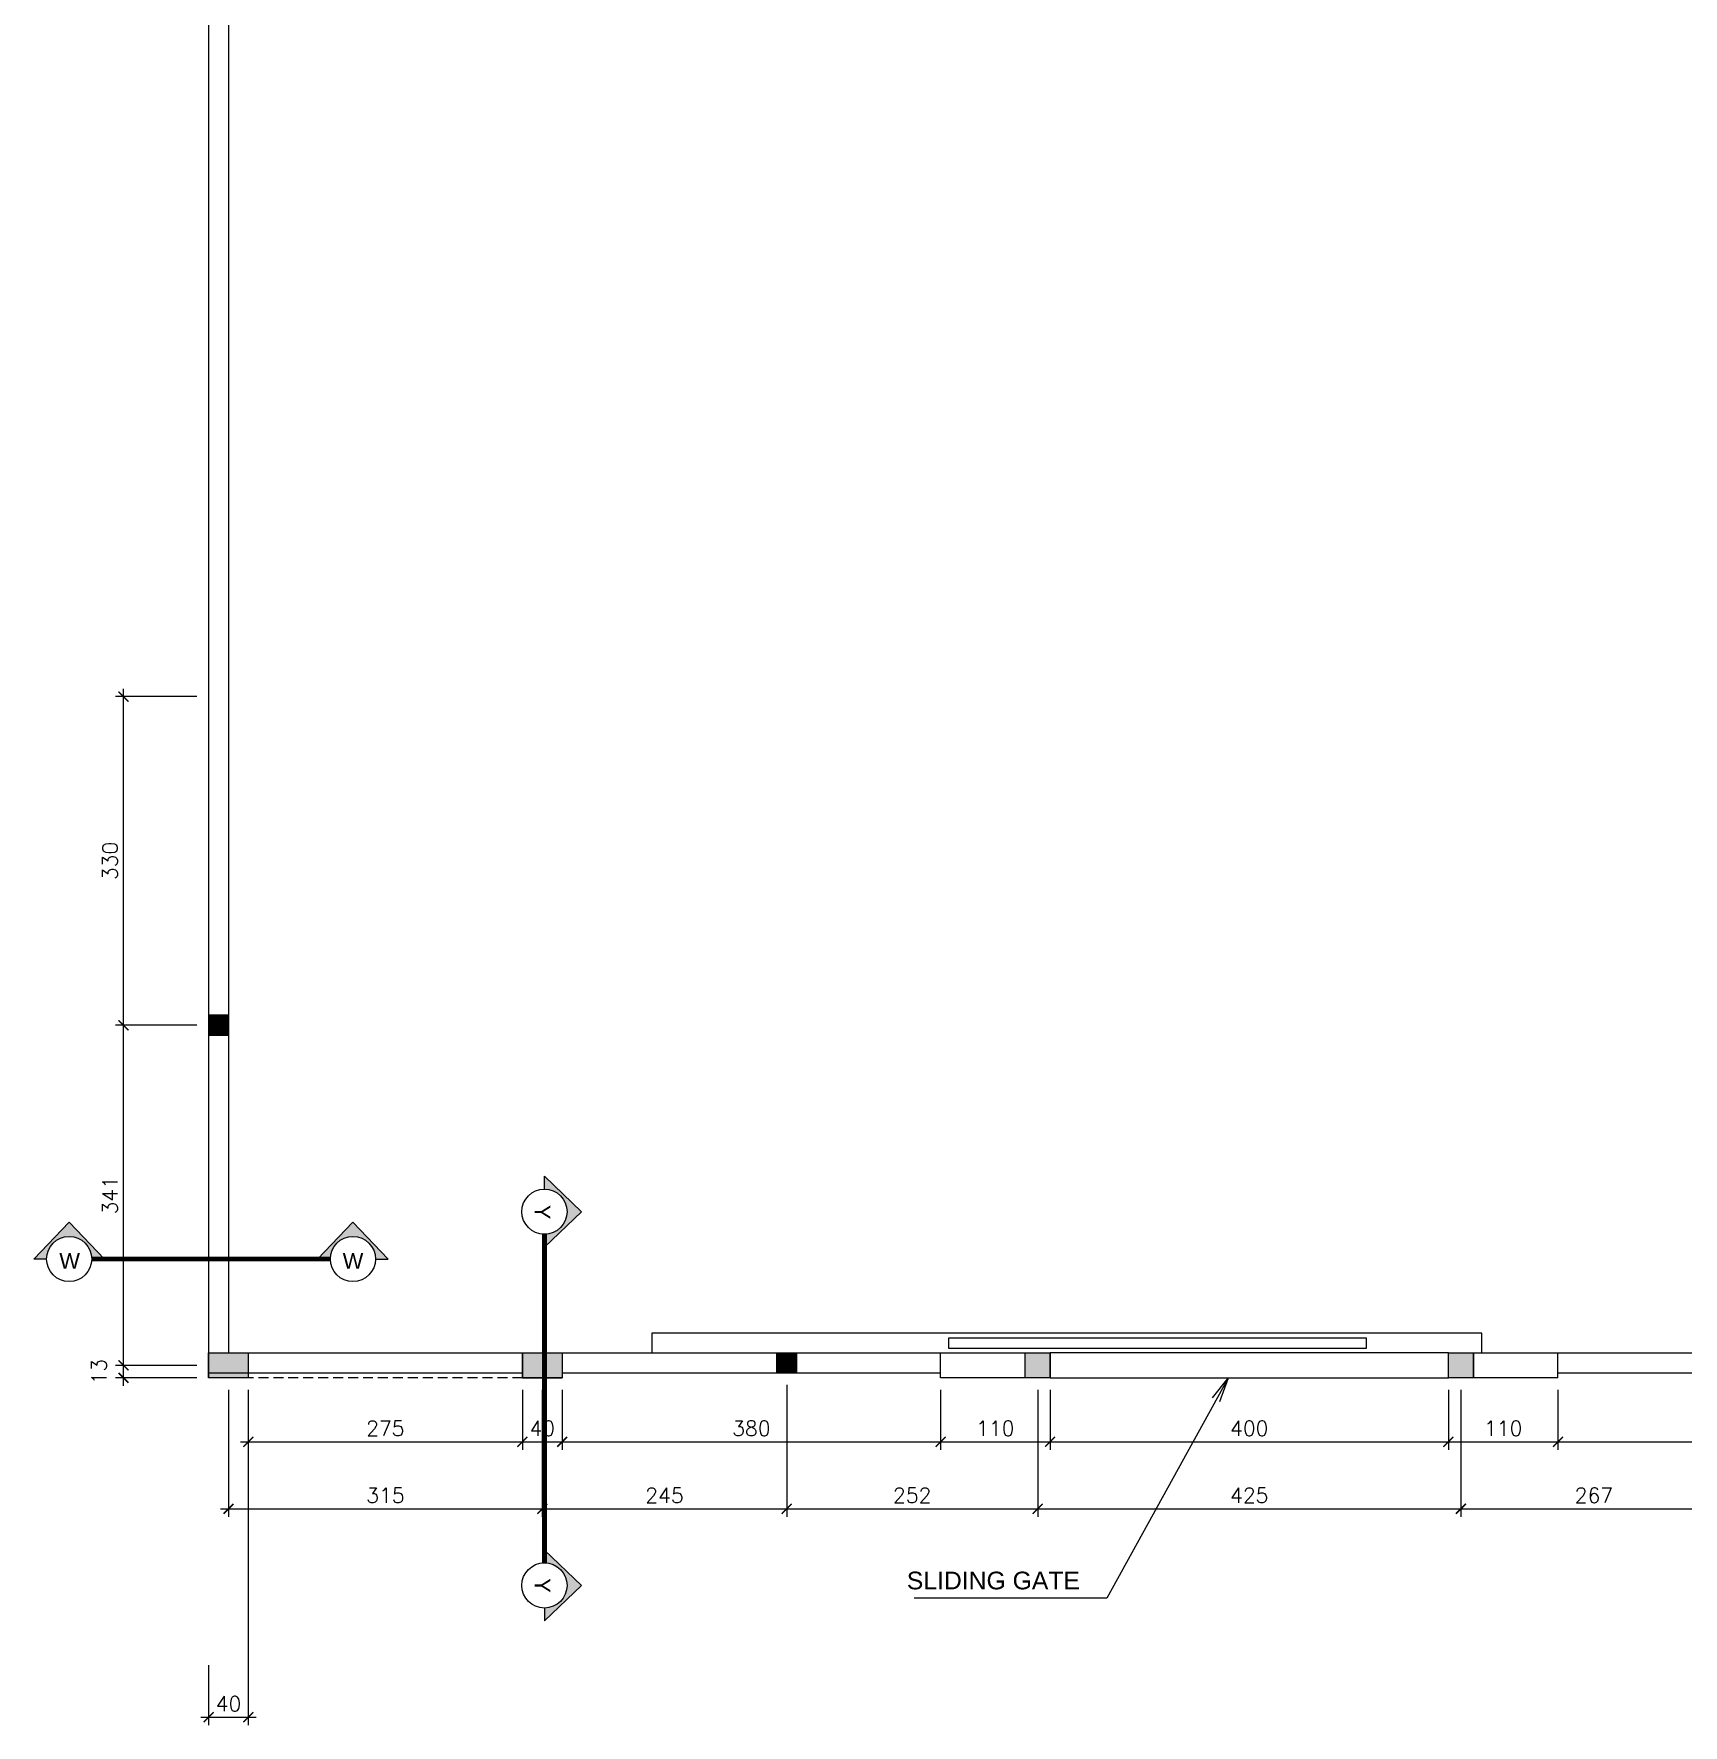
# Model space of a CAD drawing. Header units: centimetres. Extents: x -10658 to 14823, y -5448 to 3597.
# Drawn here: x -10658 to -9002, y -5448 to -3750 of the extents above; entities that cross this region are included whole.
import ezdxf
from ezdxf.enums import TextEntityAlignment as Align

# ---------------------------------------------------------------- set-up
doc = ezdxf.new("R2010")
doc.units = ezdxf.units.CM
doc.header["$LTSCALE"] = 100
doc.header["$MEASUREMENT"] = 0
doc.header["$PDMODE"] = 35
doc.linetypes.add('$0$HIDDEN', pattern=[0.375, 0.25, -0.125])
doc.linetypes.add('DASHDOT', pattern=[1, 0.5, -0.25, 0, -0.25])
for name, color, linetype in [('DIM IN', 1, 'Continuous'), ('P-DIM-2', 11, 'Continuous'), ('TEXT', 3, 'Continuous'), ('WALL SECT LINE', 6, 'DASHDOT'), ('WALL-01', 7, 'Continuous'), ('WALL-03', 2, 'Continuous')]:
    doc.layers.add(name, color=color, linetype=linetype)
doc.styles.add('22', font='romans.shx')
doc.styles.add('ART', font='arial.ttf')
doc.styles.add('ART-PS-1', font='arial.ttf', dxfattribs={"height": 20})
doc.styles.add('T2', font='swissel.ttf', dxfattribs={"width": 0.8})
doc.dimstyles.new('100', dxfattribs={"dimtxt": 15, "dimasz": 10, "dimexe": 8, "dimexo": 12, "dimgap": 6, "dimtad": 1, "dimdec": 0, "dimzin": 0, "dimdsep": 46, "dimtxsty": '22', "dimblk": 'ARCHTICK', "dimcen": 30, "dimdle": 8, "dimclrd": 1, "dimclre": 1, "dimclrt": 2, "dimadec": 0, "dimazin": 0, "dimtfac": 1, "dimtdec": 0, "dimtmove": 2, "dimatfit": 3, "dimldrblk": 'OBLIQUE', "dimfxl": 100, "dimtolj": 1, "dimtzin": 0, "dimarcsym": 0})
doc.dimstyles.new('NORMAL', dxfattribs={"dimtxt": 18, "dimasz": 5, "dimexe": 5, "dimexo": 5, "dimgap": 1, "dimtad": 0, "dimdec": 0, "dimdsep": 46, "dimtxsty": 'T2', "dimblk1": 'OBLIQUE', "dimblk2": 'OBLIQUE', "dimsah": 1, "dimcen": 0.09, "dimclrd": 1, "dimclre": 1, "dimclrt": 2, "dimadec": 0, "dimazin": 0, "dimtfac": 1, "dimtdec": 0, "dimtofl": 0, "dimtmove": 1, "dimatfit": 2, "dimldrblk": 'OPEN30', "dimfxl": 1, "dimtolj": 1, "dimtzin": 0, "dimlwd": 5, "dimlwe": 5, "dimarcsym": 2})

# ---------------------------------------------------------------- blocks, each defined once
blk = doc.blocks.new('_ARCHTICK')
at = {"color": 0, "linetype": 'ByBlock', "const_width": 0.15}
blk.add_lwpolyline([(-0.5, -0.5), (0.5, 0.5)], dxfattribs=at)
blk = doc.blocks.new('*D63')
at = {"layer": 'Defpoints', "color": 0, "transparency": 16777216}
for p in [(-10567.8299141818, -5087.071229305659), (-10482.31267609487, -5087.071229305659), (-10482.31267609487, -5099.571229305659)]:
    blk.add_point(p, dxfattribs=at)
at = {"layer": 'DIM IN', "color": 1, "lineweight": -2, "transparency": 16777216}
for p, q in [((-10494.31267609487, -5087.071229305659), (-10575.8299141818, -5087.071229305659)), ((-10567.8299141818, -5107.571229305659), (-10567.8299141818, -5079.071229305659)), ((-10494.31267609487, -5099.571229305659), (-10575.8299141818, -5099.571229305659))]:
    blk.add_line(p, q, dxfattribs=at)
at = {"layer": 'DIM IN', "color": 1, "lineweight": -2, "transparency": 16777216, "xscale": 10, "yscale": 10, "zscale": 10}
for p, rotation in [((-10567.8299141818, -5087.071229305659), 90), ((-10567.8299141818, -5099.571229305659), 270)]:
    blk.add_blockref('_ARCHTICK', p, dxfattribs=dict(at, rotation=rotation))
at = {"layer": 'DIM IN', "color": 2, "transparency": 16777216, "insert": (-10592.3299141818, -5093.321229305654), "char_height": 15, "attachment_point": 5, "rotation": 90, "style": '22'}
blk.add_mtext('\\A1;13', dxfattribs=at)
blk = doc.blocks.new('_OBLIQUE')
at = {"color": 0, "linetype": 'ByBlock'}
blk.add_line((-0.5, -0.5), (0.5, 0.5), dxfattribs=at)
blk = doc.blocks.new('*D64')
at = {"layer": 'Defpoints', "color": 0, "transparency": 16777216}
for p in [(-10567.8299141818, -4745.57122930589), (-10482.31267609487, -4745.57122930589), (-10482.31267609487, -5087.071229305659)]:
    blk.add_point(p, dxfattribs=at)
at = {"layer": 'DIM IN', "color": 1, "lineweight": -2, "transparency": 16777216}
for p, q in [((-10567.8299141818, -5095.071229305659), (-10567.8299141818, -4737.57122930589)), ((-10494.31267609487, -4745.57122930589), (-10575.8299141818, -4745.57122930589)), ((-10494.31267609487, -5087.071229305659), (-10575.8299141818, -5087.071229305659))]:
    blk.add_line(p, q, dxfattribs=at)
at = {"layer": 'DIM IN', "color": 1, "lineweight": -2, "transparency": 16777216, "xscale": 10, "yscale": 10, "zscale": 10}
for p, rotation in [((-10567.8299141818, -4745.57122930589), 90), ((-10567.8299141818, -5087.071229305659), 270)]:
    blk.add_blockref('_ARCHTICK', p, dxfattribs=dict(at, rotation=rotation))
at = {"layer": 'DIM IN', "color": 2, "transparency": 16777216, "insert": (-10581.3299141818, -4916.32122930577), "char_height": 15, "attachment_point": 5, "rotation": 90, "style": '22'}
blk.add_mtext('\\A1;341', dxfattribs=at)
blk = doc.blocks.new('*D65')
at = {"layer": 'Defpoints', "color": 0, "transparency": 16777216}
for p in [(-10567.8299141818, -4415.57122930589), (-10482.31267609483, -4415.57122930589), (-10482.31267609487, -4745.57122930589)]:
    blk.add_point(p, dxfattribs=at)
at = {"layer": 'DIM IN', "color": 1, "lineweight": -2, "transparency": 16777216}
for p, q in [((-10494.31267609483, -4415.57122930589), (-10575.8299141818, -4415.57122930589)), ((-10567.8299141818, -4753.57122930589), (-10567.8299141818, -4407.57122930589)), ((-10494.31267609487, -4745.57122930589), (-10575.8299141818, -4745.57122930589))]:
    blk.add_line(p, q, dxfattribs=at)
at = {"layer": 'DIM IN', "color": 1, "lineweight": -2, "transparency": 16777216, "xscale": 10, "yscale": 10, "zscale": 10}
for p, rotation in [((-10567.8299141818, -4415.57122930589), 90), ((-10567.8299141818, -4745.57122930589), 270)]:
    blk.add_blockref('_ARCHTICK', p, dxfattribs=dict(at, rotation=rotation))
at = {"layer": 'DIM IN', "color": 2, "transparency": 16777216, "insert": (-10581.3299141818, -4580.571229305885), "char_height": 15, "attachment_point": 5, "rotation": 90, "style": '22'}
blk.add_mtext('\\A1;330', dxfattribs=at)
blk = doc.blocks.new('*D34')
at = {"layer": 'Defpoints', "color": 0, "transparency": 16777216}
for p in [(-10442.4758481511, -5099.571229305654), (-10482.31267609486, -5376.106504529584), (-10442.4758481511, -5440.380122912366)]:
    blk.add_point(p, dxfattribs=at)
at = {"layer": 'DIM IN', "color": 1, "lineweight": -2, "transparency": 16777216}
for p, q in [((-10442.4758481511, -5111.571229305654), (-10442.4758481511, -5448.380122912366)), ((-10482.31267609486, -5388.106504529584), (-10482.31267609486, -5448.380122912366)), ((-10490.31267609486, -5440.380122912366), (-10434.4758481511, -5440.380122912366))]:
    blk.add_line(p, q, dxfattribs=at)
at = {"layer": 'DIM IN', "color": 1, "lineweight": -2, "transparency": 16777216, "xscale": 10, "yscale": 10, "zscale": 10, "rotation": 180}
blk.add_blockref('_ARCHTICK', (-10482.31267609486, -5440.380122912366), dxfattribs=at)
at = {"layer": 'DIM IN', "color": 1, "lineweight": -2, "transparency": 16777216, "xscale": 10, "yscale": 10, "zscale": 10}
blk.add_blockref('_ARCHTICK', (-10442.4758481511, -5440.380122912366), dxfattribs=at)
at = {"layer": 'DIM IN', "color": 2, "transparency": 16777216, "insert": (-10462.39426212298, -5426.880122912366), "char_height": 15, "attachment_point": 5, "style": '22'}
blk.add_mtext('\\A1;40', dxfattribs=at)
blk = doc.blocks.new('*D35')
at = {"layer": 'Defpoints', "color": 0, "transparency": 16777216}
for p in [(-10442.4758481511, -5099.571229305654), (-10167.31267609487, -5099.571229305657), (-10167.31267609487, -5163.84484768844)]:
    blk.add_point(p, dxfattribs=at)
at = {"layer": 'DIM IN', "color": 1, "lineweight": -2, "transparency": 16777216}
for p, q in [((-10442.4758481511, -5111.571229305654), (-10442.4758481511, -5171.84484768844)), ((-10167.31267609487, -5111.571229305657), (-10167.31267609487, -5171.84484768844)), ((-10450.4758481511, -5163.84484768844), (-10159.31267609487, -5163.84484768844))]:
    blk.add_line(p, q, dxfattribs=at)
at = {"layer": 'DIM IN', "color": 1, "lineweight": -2, "transparency": 16777216, "xscale": 10, "yscale": 10, "zscale": 10, "rotation": 180}
blk.add_blockref('_ARCHTICK', (-10442.4758481511, -5163.84484768844), dxfattribs=at)
at = {"layer": 'DIM IN', "color": 1, "lineweight": -2, "transparency": 16777216, "xscale": 10, "yscale": 10, "zscale": 10}
blk.add_blockref('_ARCHTICK', (-10167.31267609487, -5163.84484768844), dxfattribs=at)
at = {"layer": 'DIM IN', "color": 2, "transparency": 16777216, "insert": (-10304.89426212298, -5150.34484768844), "char_height": 15, "attachment_point": 5, "style": '22'}
blk.add_mtext('\\A1;275', dxfattribs=at)
blk = doc.blocks.new('*D36')
at = {"layer": 'Defpoints', "color": 0, "transparency": 16777216}
for p in [(-10167.31267609487, -5099.571229305657), (-10127.31267609487, -5099.571229305657), (-10127.31267609487, -5163.84484768844)]:
    blk.add_point(p, dxfattribs=at)
at = {"layer": 'DIM IN', "color": 1, "lineweight": -2, "transparency": 16777216}
for p, q in [((-10167.31267609487, -5111.571229305657), (-10167.31267609487, -5171.84484768844)), ((-10127.31267609487, -5111.571229305657), (-10127.31267609487, -5171.84484768844)), ((-10175.31267609487, -5163.84484768844), (-10119.31267609487, -5163.84484768844))]:
    blk.add_line(p, q, dxfattribs=at)
at = {"layer": 'DIM IN', "color": 1, "lineweight": -2, "transparency": 16777216, "xscale": 10, "yscale": 10, "zscale": 10, "rotation": 180}
blk.add_blockref('_ARCHTICK', (-10167.31267609487, -5163.84484768844), dxfattribs=at)
at = {"layer": 'DIM IN', "color": 1, "lineweight": -2, "transparency": 16777216, "xscale": 10, "yscale": 10, "zscale": 10}
blk.add_blockref('_ARCHTICK', (-10127.31267609487, -5163.84484768844), dxfattribs=at)
at = {"layer": 'DIM IN', "color": 2, "transparency": 16777216, "insert": (-10147.31267609487, -5150.34484768844), "char_height": 15, "attachment_point": 5, "style": '22'}
blk.add_mtext('\\A1;40', dxfattribs=at)
blk = doc.blocks.new('*D37')
at = {"layer": 'Defpoints', "color": 0, "transparency": 16777216}
for p in [(-10127.31267609487, -5099.571229305657), (-9747.312676094865, -5099.571229305657), (-9747.312676094865, -5163.84484768844)]:
    blk.add_point(p, dxfattribs=at)
at = {"layer": 'DIM IN', "color": 1, "lineweight": -2, "transparency": 16777216}
for p, q in [((-10127.31267609487, -5111.571229305657), (-10127.31267609487, -5171.84484768844)), ((-9747.312676094865, -5111.571229305657), (-9747.312676094865, -5171.84484768844)), ((-10135.31267609487, -5163.84484768844), (-9739.312676094865, -5163.84484768844))]:
    blk.add_line(p, q, dxfattribs=at)
at = {"layer": 'DIM IN', "color": 1, "lineweight": -2, "transparency": 16777216, "xscale": 10, "yscale": 10, "zscale": 10, "rotation": 180}
blk.add_blockref('_ARCHTICK', (-10127.31267609487, -5163.84484768844), dxfattribs=at)
at = {"layer": 'DIM IN', "color": 1, "lineweight": -2, "transparency": 16777216, "xscale": 10, "yscale": 10, "zscale": 10}
blk.add_blockref('_ARCHTICK', (-9747.312676094865, -5163.84484768844), dxfattribs=at)
at = {"layer": 'DIM IN', "color": 2, "transparency": 16777216, "insert": (-9937.312676094865, -5150.34484768844), "char_height": 15, "attachment_point": 5, "style": '22'}
blk.add_mtext('\\A1;380', dxfattribs=at)
blk = doc.blocks.new('*D38')
at = {"layer": 'Defpoints', "color": 0, "transparency": 16777216}
for p in [(-9747.312676094865, -5099.571229305657), (-9637.312676094862, -5099.571229305657), (-9637.312676094862, -5163.84484768844)]:
    blk.add_point(p, dxfattribs=at)
at = {"layer": 'DIM IN', "color": 1, "lineweight": -2, "transparency": 16777216}
for p, q in [((-9747.312676094865, -5111.571229305657), (-9747.312676094865, -5171.84484768844)), ((-9637.312676094862, -5111.571229305657), (-9637.312676094862, -5171.84484768844)), ((-9755.312676094865, -5163.84484768844), (-9629.312676094862, -5163.84484768844))]:
    blk.add_line(p, q, dxfattribs=at)
at = {"layer": 'DIM IN', "color": 1, "lineweight": -2, "transparency": 16777216, "xscale": 10, "yscale": 10, "zscale": 10, "rotation": 180}
blk.add_blockref('_ARCHTICK', (-9747.312676094865, -5163.84484768844), dxfattribs=at)
at = {"layer": 'DIM IN', "color": 1, "lineweight": -2, "transparency": 16777216, "xscale": 10, "yscale": 10, "zscale": 10}
blk.add_blockref('_ARCHTICK', (-9637.312676094862, -5163.84484768844), dxfattribs=at)
at = {"layer": 'DIM IN', "color": 2, "transparency": 16777216, "insert": (-9692.312676094863, -5150.34484768844), "char_height": 15, "attachment_point": 5, "style": '22'}
blk.add_mtext('\\A1;110', dxfattribs=at)
blk = doc.blocks.new('*D39')
at = {"layer": 'Defpoints', "color": 0, "transparency": 16777216}
for p in [(-9637.312676094862, -5099.571229305657), (-9237.312676094862, -5099.571229305657), (-9237.312676094862, -5163.84484768844)]:
    blk.add_point(p, dxfattribs=at)
at = {"layer": 'DIM IN', "color": 1, "lineweight": -2, "transparency": 16777216}
for p, q in [((-9637.312676094862, -5111.571229305657), (-9637.312676094862, -5171.84484768844)), ((-9237.312676094862, -5111.571229305657), (-9237.312676094862, -5171.84484768844)), ((-9645.312676094862, -5163.84484768844), (-9229.312676094862, -5163.84484768844))]:
    blk.add_line(p, q, dxfattribs=at)
at = {"layer": 'DIM IN', "color": 1, "lineweight": -2, "transparency": 16777216, "xscale": 10, "yscale": 10, "zscale": 10, "rotation": 180}
blk.add_blockref('_ARCHTICK', (-9637.312676094862, -5163.84484768844), dxfattribs=at)
at = {"layer": 'DIM IN', "color": 1, "lineweight": -2, "transparency": 16777216, "xscale": 10, "yscale": 10, "zscale": 10}
blk.add_blockref('_ARCHTICK', (-9237.312676094862, -5163.84484768844), dxfattribs=at)
at = {"layer": 'DIM IN', "color": 2, "transparency": 16777216, "insert": (-9437.312676094862, -5150.34484768844), "char_height": 15, "attachment_point": 5, "style": '22'}
blk.add_mtext('\\A1;400', dxfattribs=at)
blk = doc.blocks.new('*D40')
at = {"layer": 'Defpoints', "color": 0, "transparency": 16777216}
for p in [(-9237.312676094862, -5099.571229305657), (-9127.312676094858, -5099.571229305657), (-9127.312676094858, -5163.84484768844)]:
    blk.add_point(p, dxfattribs=at)
at = {"layer": 'DIM IN', "color": 1, "lineweight": -2, "transparency": 16777216}
for p, q in [((-9237.312676094862, -5111.571229305657), (-9237.312676094862, -5171.84484768844)), ((-9127.312676094858, -5111.571229305657), (-9127.312676094858, -5171.84484768844)), ((-9245.312676094862, -5163.84484768844), (-9119.312676094858, -5163.84484768844))]:
    blk.add_line(p, q, dxfattribs=at)
at = {"layer": 'DIM IN', "color": 1, "lineweight": -2, "transparency": 16777216, "xscale": 10, "yscale": 10, "zscale": 10, "rotation": 180}
blk.add_blockref('_ARCHTICK', (-9237.312676094862, -5163.84484768844), dxfattribs=at)
at = {"layer": 'DIM IN', "color": 1, "lineweight": -2, "transparency": 16777216, "xscale": 10, "yscale": 10, "zscale": 10}
blk.add_blockref('_ARCHTICK', (-9127.312676094858, -5163.84484768844), dxfattribs=at)
at = {"layer": 'DIM IN', "color": 2, "transparency": 16777216, "insert": (-9182.31267609486, -5150.34484768844), "char_height": 15, "attachment_point": 5, "style": '22'}
blk.add_mtext('\\A1;110', dxfattribs=at)
blk = doc.blocks.new('*D41')
at = {"layer": 'Defpoints', "color": 0, "transparency": 16777216}
for p in [(-9127.312676094858, -5099.571229305657), (-8751.312676094862, -5099.571229305657), (-8751.312676094862, -5163.84484768844)]:
    blk.add_point(p, dxfattribs=at)
at = {"layer": 'DIM IN', "color": 1, "lineweight": -2, "transparency": 16777216}
for p, q in [((-9127.312676094858, -5111.571229305657), (-9127.312676094858, -5171.84484768844)), ((-8751.312676094862, -5111.571229305657), (-8751.312676094862, -5171.84484768844)), ((-9135.312676094858, -5163.84484768844), (-8743.312676094862, -5163.84484768844))]:
    blk.add_line(p, q, dxfattribs=at)
at = {"layer": 'DIM IN', "color": 1, "lineweight": -2, "transparency": 16777216, "xscale": 10, "yscale": 10, "zscale": 10, "rotation": 180}
blk.add_blockref('_ARCHTICK', (-9127.312676094858, -5163.84484768844), dxfattribs=at)
at = {"layer": 'DIM IN', "color": 1, "lineweight": -2, "transparency": 16777216, "xscale": 10, "yscale": 10, "zscale": 10}
blk.add_blockref('_ARCHTICK', (-8751.312676094862, -5163.84484768844), dxfattribs=at)
at = {"layer": 'DIM IN', "color": 2, "transparency": 16777216, "insert": (-8939.31267609486, -5150.34484768844), "char_height": 15, "attachment_point": 5, "style": '22'}
blk.add_mtext('\\A1;376', dxfattribs=at)
blk = doc.blocks.new('*D19')
at = {"layer": 'Defpoints', "color": 0, "transparency": 16777216}
for p in [(-10462.39426212298, -5099.571229305654), (-10147.31267609487, -5099.571229305657), (-10147.31267609487, -5231.110614350848)]:
    blk.add_point(p, dxfattribs=at)
at = {"layer": 'WALL-03', "color": 1, "lineweight": -2, "transparency": 16777216}
for p, q in [((-10462.39426212298, -5111.571229305654), (-10462.39426212298, -5239.110614350848)), ((-10147.31267609487, -5111.571229305657), (-10147.31267609487, -5239.110614350848)), ((-10470.39426212298, -5231.110614350848), (-10139.31267609487, -5231.110614350848))]:
    blk.add_line(p, q, dxfattribs=at)
at = {"layer": 'WALL-03', "color": 1, "lineweight": -2, "transparency": 16777216, "xscale": 10, "yscale": 10, "zscale": 10, "rotation": 180}
blk.add_blockref('_ARCHTICK', (-10462.39426212298, -5231.110614350848), dxfattribs=at)
at = {"layer": 'WALL-03', "color": 1, "lineweight": -2, "transparency": 16777216, "xscale": 10, "yscale": 10, "zscale": 10}
blk.add_blockref('_ARCHTICK', (-10147.31267609487, -5231.110614350848), dxfattribs=at)
at = {"layer": 'WALL-03', "color": 2, "transparency": 16777216, "insert": (-10304.85346910892, -5217.610614350848), "char_height": 15, "attachment_point": 5, "style": '22'}
blk.add_mtext('\\A1;315', dxfattribs=at)
blk = doc.blocks.new('*D20')
at = {"layer": 'Defpoints', "color": 0, "transparency": 16777216}
for p in [(-9901.8543545537, -5094.571229305657), (-10147.31267609487, -5099.571229305657), (-9901.8543545537, -5231.110614350848)]:
    blk.add_point(p, dxfattribs=at)
at = {"layer": 'WALL-03', "color": 1, "lineweight": -2, "transparency": 16777216}
for p, q in [((-10147.31267609487, -5111.571229305657), (-10147.31267609487, -5239.110614350848)), ((-9901.8543545537, -5106.571229305657), (-9901.8543545537, -5239.110614350848)), ((-10155.31267609487, -5231.110614350848), (-9893.8543545537, -5231.110614350848))]:
    blk.add_line(p, q, dxfattribs=at)
at = {"layer": 'WALL-03', "color": 1, "lineweight": -2, "transparency": 16777216, "xscale": 10, "yscale": 10, "zscale": 10, "rotation": 180}
blk.add_blockref('_ARCHTICK', (-10147.31267609487, -5231.110614350848), dxfattribs=at)
at = {"layer": 'WALL-03', "color": 1, "lineweight": -2, "transparency": 16777216, "xscale": 10, "yscale": 10, "zscale": 10}
blk.add_blockref('_ARCHTICK', (-9901.8543545537, -5231.110614350848), dxfattribs=at)
at = {"layer": 'WALL-03', "color": 2, "transparency": 16777216, "insert": (-10024.58351532428, -5217.610614350848), "char_height": 15, "attachment_point": 5, "style": '22'}
blk.add_mtext('\\A1;245', dxfattribs=at)
blk = doc.blocks.new('*D21')
at = {"layer": 'Defpoints', "color": 0, "transparency": 16777216}
for p in [(-9901.8543545537, -5094.571229305657), (-9649.812676094862, -5099.571229305657), (-9649.812676094862, -5231.110614350848)]:
    blk.add_point(p, dxfattribs=at)
at = {"layer": 'WALL-03', "color": 1, "lineweight": -2, "transparency": 16777216}
for p, q in [((-9901.8543545537, -5106.571229305657), (-9901.8543545537, -5239.110614350848)), ((-9649.812676094862, -5111.571229305657), (-9649.812676094862, -5239.110614350848)), ((-9909.8543545537, -5231.110614350848), (-9641.812676094862, -5231.110614350848))]:
    blk.add_line(p, q, dxfattribs=at)
at = {"layer": 'WALL-03', "color": 1, "lineweight": -2, "transparency": 16777216, "xscale": 10, "yscale": 10, "zscale": 10, "rotation": 180}
blk.add_blockref('_ARCHTICK', (-9901.8543545537, -5231.110614350848), dxfattribs=at)
at = {"layer": 'WALL-03', "color": 1, "lineweight": -2, "transparency": 16777216, "xscale": 10, "yscale": 10, "zscale": 10}
blk.add_blockref('_ARCHTICK', (-9649.812676094862, -5231.110614350848), dxfattribs=at)
at = {"layer": 'WALL-03', "color": 2, "transparency": 16777216, "insert": (-9775.83351532428, -5217.610614350848), "char_height": 15, "attachment_point": 5, "style": '22'}
blk.add_mtext('\\A1;252', dxfattribs=at)
blk = doc.blocks.new('*D22')
at = {"layer": 'Defpoints', "color": 0, "transparency": 16777216}
for p in [(-9649.812676094862, -5099.571229305657), (-9224.812676094862, -5099.571229305657), (-9224.812676094862, -5231.110614350848)]:
    blk.add_point(p, dxfattribs=at)
at = {"layer": 'WALL-03', "color": 1, "lineweight": -2, "transparency": 16777216}
for p, q in [((-9649.812676094862, -5111.571229305657), (-9649.812676094862, -5239.110614350848)), ((-9224.812676094862, -5111.571229305657), (-9224.812676094862, -5239.110614350848)), ((-9657.812676094862, -5231.110614350848), (-9216.812676094862, -5231.110614350848))]:
    blk.add_line(p, q, dxfattribs=at)
at = {"layer": 'WALL-03', "color": 1, "lineweight": -2, "transparency": 16777216, "xscale": 10, "yscale": 10, "zscale": 10, "rotation": 180}
blk.add_blockref('_ARCHTICK', (-9649.812676094862, -5231.110614350848), dxfattribs=at)
at = {"layer": 'WALL-03', "color": 1, "lineweight": -2, "transparency": 16777216, "xscale": 10, "yscale": 10, "zscale": 10}
blk.add_blockref('_ARCHTICK', (-9224.812676094862, -5231.110614350848), dxfattribs=at)
at = {"layer": 'WALL-03', "color": 2, "transparency": 16777216, "insert": (-9437.312676094862, -5217.610614350848), "char_height": 15, "attachment_point": 5, "style": '22'}
blk.add_mtext('\\A1;425', dxfattribs=at)
blk = doc.blocks.new('*D23')
at = {"layer": 'Defpoints', "color": 0, "transparency": 16777216}
for p in [(-8957.657958460484, -5094.571229305657), (-9224.812676094862, -5099.571229305657), (-8957.657958460484, -5231.110614350848)]:
    blk.add_point(p, dxfattribs=at)
at = {"layer": 'WALL-03', "color": 1, "lineweight": -2, "transparency": 16777216}
for p, q in [((-9224.812676094862, -5111.571229305657), (-9224.812676094862, -5239.110614350848)), ((-8957.657958460484, -5106.571229305657), (-8957.657958460484, -5239.110614350848)), ((-9232.812676094862, -5231.110614350848), (-8949.657958460484, -5231.110614350848))]:
    blk.add_line(p, q, dxfattribs=at)
at = {"layer": 'WALL-03', "color": 1, "lineweight": -2, "transparency": 16777216, "xscale": 10, "yscale": 10, "zscale": 10, "rotation": 180}
blk.add_blockref('_ARCHTICK', (-9224.812676094862, -5231.110614350848), dxfattribs=at)
at = {"layer": 'WALL-03', "color": 1, "lineweight": -2, "transparency": 16777216, "xscale": 10, "yscale": 10, "zscale": 10}
blk.add_blockref('_ARCHTICK', (-8957.657958460484, -5231.110614350848), dxfattribs=at)
at = {"layer": 'WALL-03', "color": 2, "transparency": 16777216, "insert": (-9091.235317277673, -5217.610614350848), "char_height": 15, "attachment_point": 5, "style": '22'}
blk.add_mtext('\\A1;267', dxfattribs=at)

msp = doc.modelspace()

# ---------------------------------------------------------------- hatches: boundary and pattern name
at = {"layer": 'WALL SECT LINE'}
h = msp.add_hatch(color=251, dxfattribs=at)
edge = h.paths.add_edge_path()
edge.add_line((-10145.12575869533, -4897.239515086558), (-10145.12575869533, -4910.070284510884))
edge.add_ellipse((-10145.12575869533, -4932.737753486183), major_axis=(16.02832102472554, -16.02832102472557), ratio=0.9999999999999887, start_angle=-45.000000000000284, end_angle=134.9999999999997, ccw=False)
edge.add_line((-10145.12575869533, -4955.405222461481), (-10145.12575869533, -4968.235991885807))
edge.add_line((-10145.12575869533, -4968.235991885807), (-10108.0329267554, -4932.737753486183))
edge.add_line((-10108.03292675587, -4932.737753486183), (-10145.12575869579, -4897.239515086558))
h = msp.add_hatch(color=251, dxfattribs=at)
edge = h.paths.add_edge_path()
edge.add_line((-10657.87568398145, -4980.270379710113), (-10645.04491455712, -4980.270379710113))
edge.add_ellipse((-10622.37744558182, -4980.270379710113), major_axis=(16.02832102472557, 16.02832102472554), ratio=0.9999999999999887, start_angle=-45.000000000000284, end_angle=134.9999999999997, ccw=False)
edge.add_line((-10599.70997660652, -4980.270379710113), (-10586.8792071822, -4980.270379710113))
edge.add_line((-10586.8792071822, -4980.270379710113), (-10622.37744558182, -4943.177547770189))
edge.add_line((-10622.37744558182, -4943.177547770654), (-10657.87568398145, -4980.270379710579))
h = msp.add_hatch(color=251, dxfattribs=at)
edge = h.paths.add_edge_path()
edge.add_line((-10301.92115103312, -4980.270379710113), (-10314.75192045745, -4980.270379710113))
edge.add_ellipse((-10337.41938943275, -4980.270379710113), major_axis=(-16.02832102472556, 16.02832102472555), ratio=0.9999999999999887, start_angle=225.0000000000003, end_angle=405.0000000000003)
edge.add_line((-10360.08685840805, -4980.270379710113), (-10372.91762783237, -4980.270379710113))
edge.add_line((-10372.91762783237, -4980.270379710113), (-10337.41938943275, -4943.177547770189))
edge.add_line((-10337.41938943275, -4943.177547770654), (-10301.92115103312, -4980.270379710579))
h = msp.add_hatch(color=251, dxfattribs=at)
edge = h.paths.add_edge_path()
edge.add_line((-10145.12575869533, -5343.564976175499), (-10145.12575869533, -5330.734206751173))
edge.add_ellipse((-10145.12575869533, -5308.066737775875), major_axis=(16.02832102472555, 16.02832102472556), ratio=0.9999999999999887, start_angle=225.0000000000003, end_angle=405.0000000000003)
edge.add_line((-10145.12575869533, -5285.399268800576), (-10145.12575869533, -5272.56849937625))
edge.add_line((-10145.12575869533, -5272.56849937625), (-10108.0329267554, -5308.066737775875))
edge.add_line((-10108.03292675587, -5308.066737775875), (-10145.12575869579, -5343.564976175499))
at = {"layer": 'WALL-03'}
h = msp.add_hatch(color=6, dxfattribs=at)
h.dxf.hatch_style = 1
h.paths.add_polyline_path([(-10462.31267609486, -4735.571229305888), (-10482.31267609486, -4735.571229305888), (-10482.31267609486, -4755.571229305888), (-10462.31267609486, -4755.571229305888)])
h = msp.add_hatch(color=6, dxfattribs=at)
h.dxf.hatch_style = 1
h.paths.add_polyline_path([(-10462.31267609486, -4735.571229305888), (-10482.31267609486, -4735.571229305888), (-10482.31267609486, -4755.571229305888), (-10462.31267609486, -4755.571229305888)])
h = msp.add_hatch(color=6, dxfattribs=at)
h.dxf.hatch_style = 1
h.paths.add_polyline_path([(-10482.31267609486, -5074.571229305654), (-10442.4758481511, -5074.571229305654), (-10442.4758481511, -5099.571229305654), (-10482.31267609486, -5099.571229305654)])
h = msp.add_hatch(color=6, dxfattribs=at)
h.dxf.hatch_style = 1
h.paths.add_polyline_path([(-10482.31267609486, -5074.571229305654), (-10442.4758481511, -5074.571229305654), (-10442.4758481511, -5099.571229305654), (-10482.31267609486, -5099.571229305654)])
h = msp.add_hatch(color=6, dxfattribs=at)
h.dxf.hatch_style = 1
h.paths.add_polyline_path([(-10167.31267609487, -5074.571229305657), (-10127.31267609487, -5074.571229305657), (-10127.31267609487, -5099.571229305657), (-10167.31267609487, -5099.571229305657)])
h = msp.add_hatch(color=6, dxfattribs=at)
h.dxf.hatch_style = 1
h.paths.add_polyline_path([(-9911.8543545537, -5074.571229305657), (-9891.8543545537, -5074.571229305657), (-9891.8543545537, -5094.571229305657), (-9911.8543545537, -5094.571229305657)])
h = msp.add_hatch(color=6, dxfattribs=at)
h.dxf.hatch_style = 1
h.paths.add_polyline_path([(-9662.312676094862, -5074.571229305657), (-9637.312676094862, -5074.571229305657), (-9637.312676094862, -5099.571229305657), (-9662.312676094862, -5099.571229305657)])
h = msp.add_hatch(color=6, dxfattribs=at)
h.dxf.hatch_style = 1
h.paths.add_polyline_path([(-9237.312676094862, -5074.571229305657), (-9212.312676094862, -5074.571229305657), (-9212.312676094862, -5099.571229305657), (-9237.312676094862, -5099.571229305657)])

# ---------------------------------------------------------------- linework, layer by layer
at = {"layer": 'WALL SECT LINE', "color": 2, "linetype": 'Continuous'}
for points in [[(-10145.12575869533, -4910.070284510884), (-10145.12575869533, -4897.239515086558), (-10108.03292675587, -4932.737753486183), (-10145.12575869533, -4968.235991885807), (-10145.12575869533, -4955.405222461481)], [(-10645.04491455712, -4980.270379710113), (-10657.87568398145, -4980.270379710113), (-10622.37744558182, -4943.177547770654), (-10586.8792071822, -4980.270379710113), (-10599.70997660652, -4980.270379710113)], [(-10314.75192045745, -4980.270379710113), (-10301.92115103312, -4980.270379710113), (-10337.41938943275, -4943.177547770654), (-10372.91762783237, -4980.270379710113), (-10360.08685840805, -4980.270379710113)], [(-10145.12575869533, -5330.734206751173), (-10145.12575869533, -5343.564976175499), (-10108.03292675587, -5308.066737775875), (-10145.12575869533, -5272.56849937625), (-10145.12575869533, -5285.399268800576)]]:
    msp.add_lwpolyline(points, dxfattribs=at)
at = {"layer": 'WALL SECT LINE', "const_width": 5}
for points in [[(-10145.12575869533, -5285.399268801042), (-10145.12575869533, -4955.405222461481)], [(-10360.08685840758, -4980.270379710113), (-10599.70997660652, -4980.270379710113)]]:
    msp.add_lwpolyline(points, dxfattribs=at)
at = {"layer": 'WALL SECT LINE', "color": 2, "linetype": 'Continuous'}
for centre in [(-10145.12575869533, -4932.737753486183), (-10622.37744558182, -4980.270379710113), (-10337.41938943275, -4980.270379710113), (-10145.12575869533, -5308.066737775875)]:
    msp.add_circle(centre, 22.66746897523649, dxfattribs=at)
at = {"layer": 'WALL-01', "color": 1, "linetype": '$0$HIDDEN', "lineweight": 5, "ltscale": 0.4}
msp.add_line((-10167.31267609487, -5099.571229305657), (-10442.4758481511, -5099.571229305654), dxfattribs=at)
at = {"layer": 'WALL-03'}
for p, q in [((-10482.31267609487, -2051.571229305657), (-10482.31267609487, -5099.571229305656)), ((-10462.31267609487, -2071.571229305657), (-10462.31267609487, -5074.571229305657)), ((-10482.31267609486, -5074.571229305654), (-10127.08556237577, -5074.571229305657)), ((-10251.74801298006, -5074.571229305657), (-9637.312676094862, -5074.571229305657)), ((-9747.312676094865, -5099.571229305657), (-9747.312676094865, -5074.571229305657)), ((-9637.312676094862, -5099.571229305657), (-9637.312676094862, -5074.571229305657)), ((-9237.312676094862, -5074.571229305657), (-8686.312676094865, -5074.571229305657)), ((-9237.312676094862, -5099.571229305657), (-9237.312676094862, -5074.571229305657)), ((-9212.312676094862, -5099.571229305657), (-9212.312676094862, -5074.571229305657)), ((-9127.312676094858, -5099.571229305657), (-9127.312676094858, -5074.571229305657)), ((-9127.312676094858, -5099.571229305657), (-9127.312676094858, -5074.571229305657)), ((-10482.31267609486, -5094.571229305654), (-10167.31267609487, -5094.571229305654)), ((-10127.08556237577, -5094.571229305657), (-9747.312676094865, -5094.571229305657)), ((-9127.312676094858, -5094.571229305657), (-8751.312676094862, -5094.571229305657)), ((-9637.312676094862, -5099.571229305657), (-9747.312676094865, -5099.571229305657)), ((-9127.312676094858, -5099.571229305657), (-9237.312676094862, -5099.571229305657))]:
    msp.add_line(p, q, dxfattribs=at)
at = {"layer": 'WALL-03', "color": 1}
for p, q in [((-9637.312676094862, -5054.571229305657), (-10037.31267609486, -5054.571229305657)), ((-10037.31267609486, -5054.571229305657), (-10037.31267609486, -5074.571229305657)), ((-9203.778579728567, -5054.571229305657), (-9637.312676094862, -5054.571229305657)), ((-9203.778579728567, -5074.571229305657), (-9203.778579728567, -5054.571229305657)), ((-9237.312676094862, -5074.571229305657), (-9637.312676094862, -5074.571229305657)), ((-9637.312676094862, -5099.571229305657), (-9237.312676094862, -5099.571229305657))]:
    msp.add_line(p, q, dxfattribs=at)
at = {"layer": 'WALL-03', "color": 6}
for p, q in [((-10167.31267609487, -5074.571229305657), (-10167.31267609487, -5099.571229305657)), ((-10127.31267609487, -5074.571229305657), (-10127.31267609487, -5099.571229305657)), ((-9637.312676094862, -5074.571229305657), (-9637.312676094862, -5099.571229305657)), ((-9212.312676094862, -5074.571229305657), (-9212.312676094862, -5099.571229305657)), ((-10167.31267609487, -5099.571229305657), (-10127.31267609487, -5099.571229305657))]:
    msp.add_line(p, q, dxfattribs=at)
for points in [[(-10462.31267609486, -4735.571229305888), (-10482.31267609486, -4735.571229305888), (-10482.31267609486, -4755.571229305888), (-10462.31267609486, -4755.571229305888)], [(-10462.31267609486, -4735.571229305888), (-10482.31267609486, -4735.571229305888), (-10482.31267609486, -4755.571229305888), (-10462.31267609486, -4755.571229305888)], [(-10482.31267609486, -5074.571229305654), (-10442.4758481511, -5074.571229305654), (-10442.4758481511, -5099.571229305654), (-10482.31267609486, -5099.571229305654)], [(-10482.31267609486, -5074.571229305654), (-10442.4758481511, -5074.571229305654), (-10442.4758481511, -5099.571229305654), (-10482.31267609486, -5099.571229305654)], [(-10167.31267609487, -5074.571229305657), (-10127.31267609487, -5074.571229305657), (-10127.31267609487, -5099.571229305657), (-10167.31267609487, -5099.571229305657)], [(-9911.8543545537, -5074.571229305657), (-9891.8543545537, -5074.571229305657), (-9891.8543545537, -5094.571229305657), (-9911.8543545537, -5094.571229305657)], [(-9662.312676094862, -5074.571229305657), (-9637.312676094862, -5074.571229305657), (-9637.312676094862, -5099.571229305657), (-9662.312676094862, -5099.571229305657)], [(-9237.312676094862, -5074.571229305657), (-9212.312676094862, -5074.571229305657), (-9212.312676094862, -5099.571229305657), (-9237.312676094862, -5099.571229305657)]]:
    msp.add_lwpolyline(points, close=True, dxfattribs=at)
at = {"layer": 'WALL-03', "color": 1}
msp.add_lwpolyline([(-9739.45835629176, -5069.751237451099), (-9319.45835629176, -5069.751237451099), (-9319.45835629176, -5059.751237451099), (-9739.45835629176, -5059.751237451099)], close=True, dxfattribs=at)

# ---------------------------------------------------------------- texts
at = {"layer": 'TEXT', "color": 3, "style": 'ART-PS-1'}
msp.add_text('SLIDING GATE', height=17.77920936082522, dxfattribs=at).set_placement((-9694.281873615018, -5303.099935887859), align=Align.MIDDLE_CENTER)
at = {"layer": 'WALL SECT LINE', "color": 2, "style": 'ART'}
for p in [(-10146.99648572775, -4933.188271321744), (-10146.99648572775, -5308.131908890044)]:
    msp.add_text('Y', height=15.74999999999363, rotation=270, dxfattribs=at).set_placement(p, align=Align.MIDDLE_CENTER)
for p in [(-10621.92692774626, -4982.141106742536), (-10337.35421831858, -4982.141106742536)]:
    msp.add_text('W', height=15.74999999999363, dxfattribs=at).set_placement(p, align=Align.MIDDLE_CENTER)

# ---------------------------------------------------------------- dimensions: what is measured, and where the dimension line sits
at = {"layer": 'DIM IN'}
for base, p1, p2, picture, middle in [((-10567.8299141818, -4415.57122930589), (-10482.31267609486, -4745.571229305888), (-10482.31267609483, -4415.571229305888), '*D65', (-10581.3299141818, -4580.571229305885)), ((-10567.8299141818, -4745.57122930589), (-10482.31267609486, -5087.071229305657), (-10482.31267609486, -4745.571229305888), '*D64', (-10581.3299141818, -4916.32122930577)), ((-10567.8299141818, -5087.071229305659), (-10482.31267609486, -5099.571229305657), (-10482.31267609486, -5087.071229305657), '*D63', (-10592.3299141818, -5093.321229305654))]:
    dim = msp.add_linear_dim(base=base, p1=p1, p2=p2, angle=90, dimstyle='100', override={"dimfxl": 0.075}, dxfattribs=at)
    dim.commit()
    dim.dimension.update_dxf_attribs({"geometry": picture, "text_midpoint": middle})
for base, p1, p2, picture, middle in [((-10442.4758481511, -5440.380122912366), (-10482.31267609486, -5376.106504529584), (-10442.4758481511, -5099.571229305654), '*D34', (-10462.39426212298, -5426.880122912366)), ((-10167.31267609487, -5163.84484768844), (-10442.4758481511, -5099.571229305654), (-10167.31267609487, -5099.571229305657), '*D35', (-10304.89426212298, -5150.34484768844)), ((-10127.31267609487, -5163.84484768844), (-10167.31267609487, -5099.571229305657), (-10127.31267609487, -5099.571229305657), '*D36', (-10147.31267609487, -5150.34484768844)), ((-9747.312676094865, -5163.84484768844), (-10127.31267609487, -5099.571229305657), (-9747.312676094865, -5099.571229305657), '*D37', (-9937.312676094865, -5150.34484768844)), ((-9637.312676094862, -5163.84484768844), (-9747.312676094865, -5099.571229305657), (-9637.312676094862, -5099.571229305657), '*D38', (-9692.312676094863, -5150.34484768844)), ((-9237.312676094862, -5163.84484768844), (-9637.312676094862, -5099.571229305657), (-9237.312676094862, -5099.571229305657), '*D39', (-9437.312676094862, -5150.34484768844)), ((-9127.312676094858, -5163.84484768844), (-9237.312676094862, -5099.571229305657), (-9127.312676094858, -5099.571229305657), '*D40', (-9182.31267609486, -5150.34484768844)), ((-8751.312676094862, -5163.84484768844), (-9127.312676094858, -5099.571229305657), (-8751.312676094862, -5099.571229305657), '*D41', (-8939.31267609486, -5150.34484768844))]:
    dim = msp.add_linear_dim(base=base, p1=p1, p2=p2, dimstyle='100', override={"dimfxl": 0.075}, dxfattribs=at)
    dim.commit()
    dim.dimension.update_dxf_attribs({"geometry": picture, "text_midpoint": middle})
at = {"layer": 'WALL-03'}
for base, p1, p2, picture, middle in [((-9901.8543545537, -5231.110614350848), (-10147.31267609487, -5099.571229305657), (-9901.8543545537, -5094.571229305657), '*D20', (-10024.58351532428, -5217.610614350848)), ((-9649.812676094862, -5231.110614350848), (-9901.8543545537, -5094.571229305657), (-9649.812676094862, -5099.571229305657), '*D21', (-9775.83351532428, -5217.610614350848)), ((-8957.657958460484, -5231.110614350848), (-9224.812676094862, -5099.571229305657), (-8957.657958460484, -5094.571229305657), '*D23', (-9091.235317277673, -5217.610614350848)), ((-10147.31267609487, -5231.110614350848), (-10462.39426212298, -5099.571229305654), (-10147.31267609487, -5099.571229305657), '*D19', (-10304.85346910892, -5217.610614350848)), ((-9224.812676094862, -5231.110614350848), (-9649.812676094862, -5099.571229305657), (-9224.812676094862, -5099.571229305657), '*D22', (-9437.312676094862, -5217.610614350848))]:
    dim = msp.add_linear_dim(base=base, p1=p1, p2=p2, dimstyle='100', override={"dimfxl": 0.075}, dxfattribs=at)
    dim.commit()
    dim.dimension.update_dxf_attribs({"geometry": picture, "text_midpoint": middle})

# ---------------------------------------------------------------- leaders
at = {"layer": 'P-DIM-2', "color": 8}
msp.add_leader([(-9458.60493843279, -5099.770015726377), (-9580.477847668875, -5320.999577415153), (-9773.893504006855, -5320.999577415153)], dimstyle='NORMAL', override={"dimasz": 25, "dimgap": 1, "dimtad": 0, "dimclrd": 8, "dimldrblk": 'OPEN', "dimfxl": 4, "dimfxlon": 1}, dxfattribs=at)

doc.saveas('drawing.dxf')
